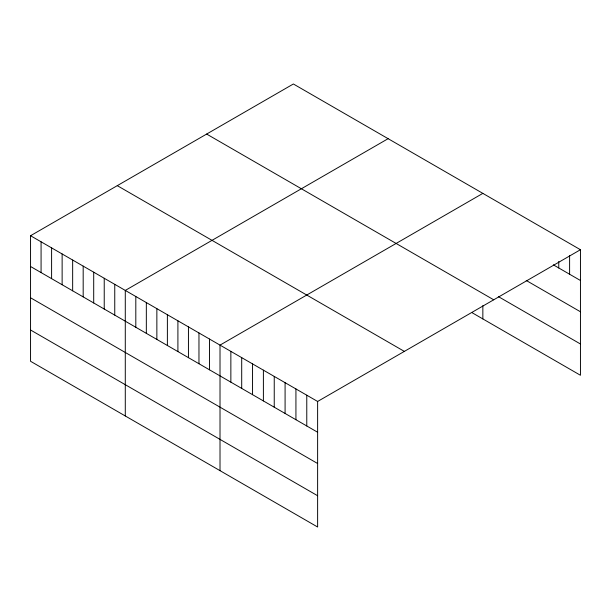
<?xml version="1.0" encoding="UTF-8"?>
<svg xmlns="http://www.w3.org/2000/svg" width="611" height="611" viewBox="0 0 611 611"><rect width="100%" height="100%" fill="white"/><g stroke="black" fill="none" stroke-linecap="round" stroke-linejoin="round"><path stroke-width="0.92" d="M30.55 235.731L317.621 401.465L317.621 527.01L30.55 361.277L30.55 235.731L293.379 83.99L580.45 249.723L580.45 375.269L472.318 312.84M388.115 138.682L125.286 290.424L125.286 415.969M482.85 193.374L220.013 345.116L220.013 470.661M317.621 401.465L580.45 249.723M553.337 264.838L580.45 280.495M526.224 280.464L580.45 311.77M498.339 296.587L580.45 343.993M206.648 134.061L493.719 299.802M117.281 185.652L404.352 351.394M30.55 266.503L317.621 432.237M30.55 297.778L317.621 463.512M30.55 330.001L317.621 495.735M569.605 255.581L569.605 274.232M558.76 261.447L558.76 267.969M482.85 305.653L482.85 318.919M306.775 395.21L306.775 425.974M295.93 388.947L295.93 419.719M285.085 382.685L285.085 413.456M274.24 376.422L274.24 407.193M263.394 370.159L263.394 400.931M252.549 363.904L252.549 394.668M241.704 357.641L241.704 388.413M230.859 351.378L230.859 382.15M209.489 339.044L209.489 369.808M198.965 332.964L198.965 363.736M188.44 326.885L188.44 357.656M177.908 320.806L177.908 351.577M167.383 314.734L167.383 345.505M156.859 308.654L156.859 339.426M146.334 302.575L146.334 333.346M135.81 296.503L135.81 327.275M114.753 284.344L114.753 315.116M104.229 278.272L104.229 309.036M93.704 272.193L93.704 302.964M83.18 266.113L83.18 296.885M72.656 260.042L72.656 290.805M62.131 253.962L62.131 284.734M51.599 247.883L51.599 278.654M41.074 241.811L41.074 272.575"/></g></svg>
